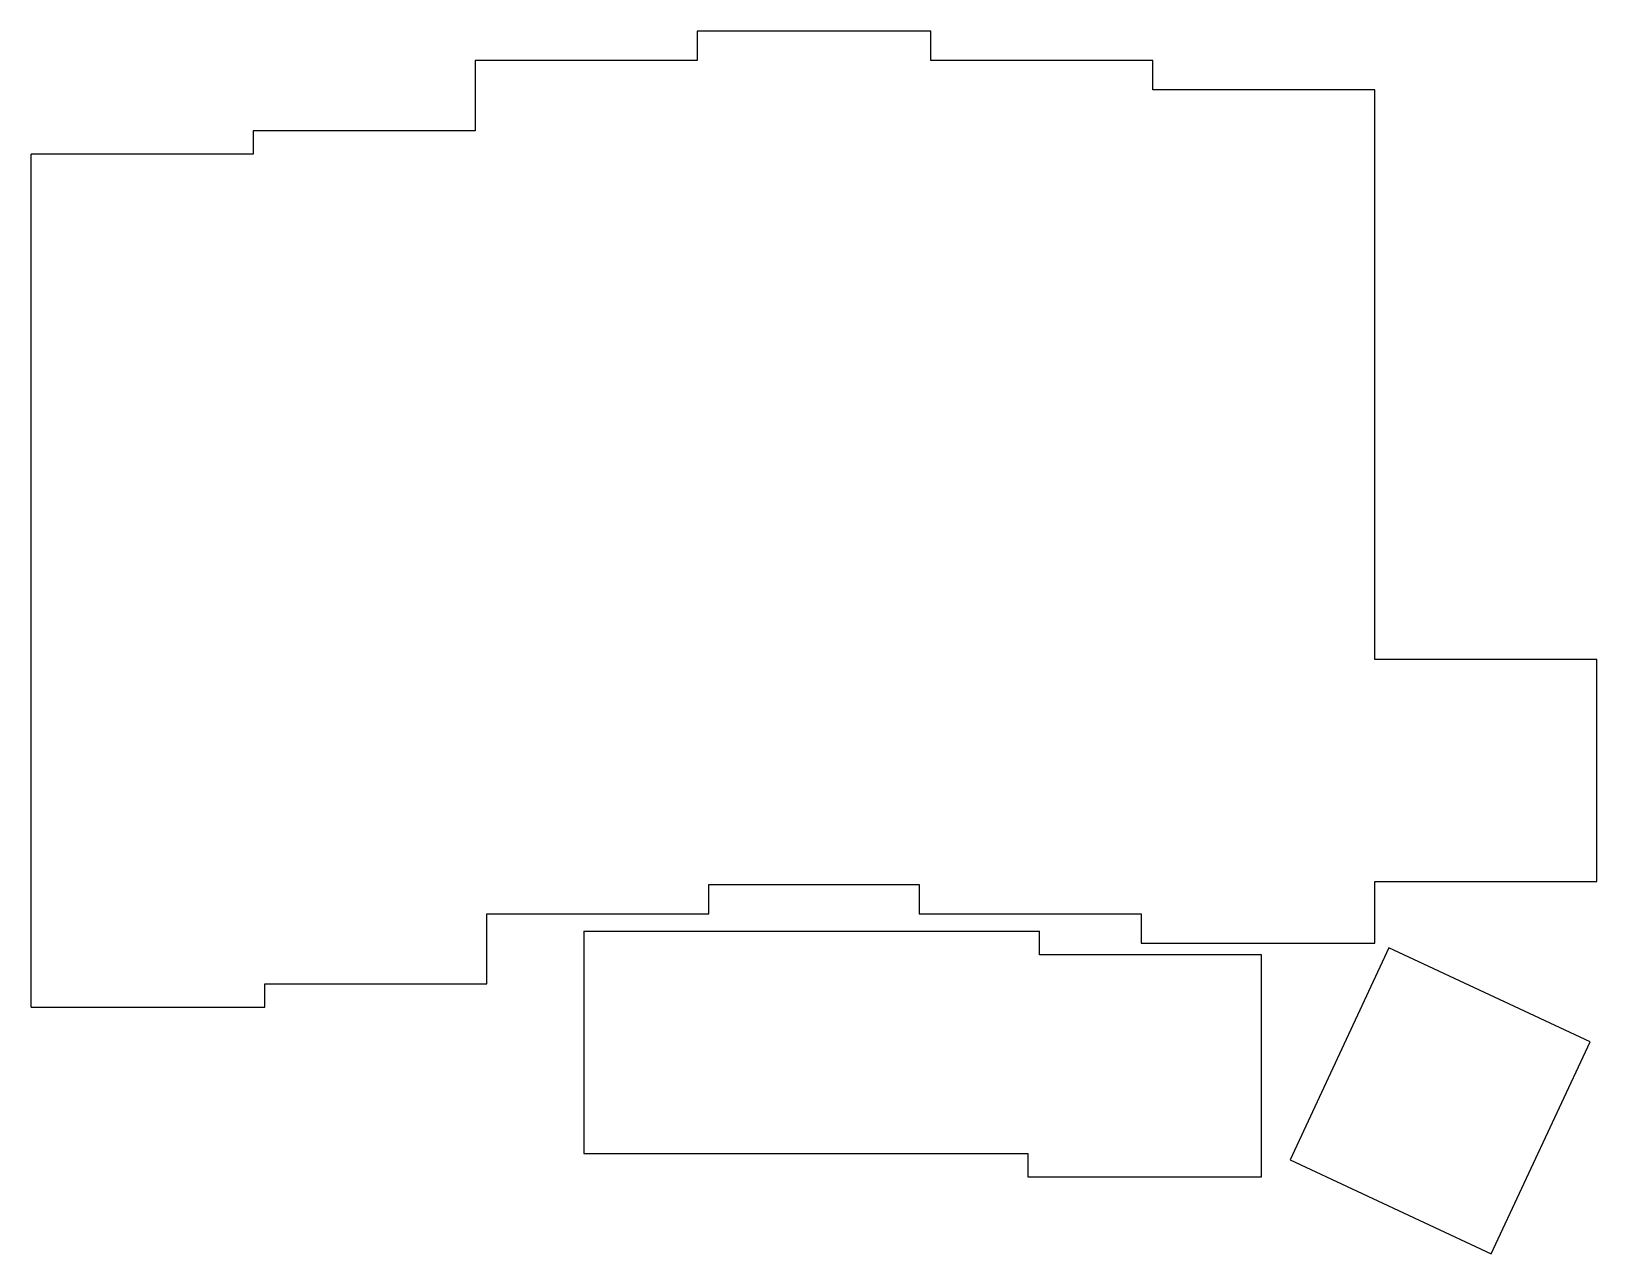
# Model space of a CAD drawing. Header units: millimetres. Extents: x 90 to 224, y -131 to -26.
import ezdxf

# ---------------------------------------------------------------- set-up
doc = ezdxf.new("R2010")
doc.units = ezdxf.units.MM

msp = doc.modelspace()

# ---------------------------------------------------------------- linework, layer by layer
for p, q in [((167, -26), (147, -26)), ((147, -26), (147, -28.5)), ((167, -28.5), (167, -26)), ((147, -28.5), (128, -28.5)), ((128, -28.5), (128, -34.5)), ((186, -28.5), (167, -28.5)), ((186, -31), (186, -28.5)), ((205, -31), (186, -31)), ((205, -79.75), (205, -31)), ((128, -34.5), (109, -34.5)), ((109, -34.5), (109, -36.5)), ((90, -109.5), (90, -36.5)), ((109, -36.5), (90, -36.5)), ((224, -79.75), (205, -79.75)), ((224, -98.75), (224, -79.75)), ((148, -101.5), (148, -99)), ((148, -99), (166, -99)), ((166, -99), (166, -101.5)), ((205, -104), (205, -98.75)), ((205, -98.75), (224, -98.75)), ((129, -107.5), (129, -101.5)), ((129, -101.5), (148, -101.5)), ((166, -101.5), (185, -101.5)), ((185, -101.5), (185, -104)), ((137.3, -103), (176.3, -103)), ((137.3, -103), (137.3, -122)), ((176.3, -105), (176.3, -103)), ((185, -104), (205, -104)), ((206.22, -104.42), (197.76, -122.55)), ((223.44, -112.45), (206.22, -104.42)), ((195.3, -105), (176.3, -105)), ((195.3, -124), (195.3, -105)), ((110, -109.5), (110, -107.5)), ((110, -107.5), (129, -107.5)), ((90, -109.5), (110, -109.5)), ((214.98, -130.58), (223.44, -112.45)), ((137.3, -122), (175.3, -122)), ((175.3, -122), (175.3, -124)), ((197.76, -122.55), (214.98, -130.58)), ((175.3, -124), (195.3, -124))]:
    msp.add_line(p, q)

doc.saveas('drawing.dxf')
